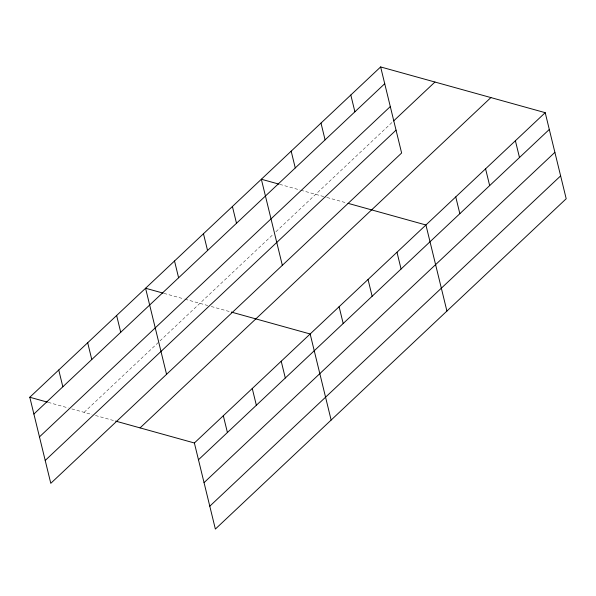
<?xml version="1.0" encoding="UTF-8"?>
<svg xmlns="http://www.w3.org/2000/svg" width="596" height="596" viewBox="0 0 596 596"><rect width="100%" height="100%" fill="white"/><g stroke="black" fill="none" stroke-linecap="round" stroke-linejoin="round"><path stroke-width="0.45" stroke-dasharray="2.98 2.23" d="M84.111 412.343L273.259 234.265M275.948 231.725L392.928 121.591M279.748 184.358L299.892 189.953M300.771 190.198L326.154 197.254M327.033 197.492L346.269 202.841M163.975 293.359L184.119 298.954M184.998 299.199L207.758 305.524M211.252 306.5L231.367 312.088M48.194 402.36L68.346 407.962M71.848 408.93L91.978 414.525M95.479 415.501L114.715 420.843"/><path stroke-width="0.89" d="M380.635 66.938L401.622 153.016L50.787 483.326L29.8 397.249L380.635 66.938L545.213 112.674L566.2 198.751L215.365 529.062L194.378 442.984L545.213 112.674M33.89 414.026L384.725 83.716M39.463 436.89L390.298 106.58M393.606 120.958L434.946 82.032M45.207 460.455L396.042 130.144M140.067 427.891L490.903 97.58M198.468 459.762L549.303 129.451M204.048 482.633L554.883 152.323M209.785 506.19L560.627 175.887M278.876 184.112L261.353 179.24L282.333 265.317M348.012 203.325L425.931 224.983L446.918 311.06M163.095 293.113L145.573 288.248L166.56 374.318M231.367 312.088L310.158 333.983L331.138 420.061M29.8 397.249L47.322 402.114M115.587 421.089L194.378 442.984M515.398 140.753L519.488 157.53M485.576 168.832L489.666 185.609M455.754 196.904L459.844 213.681M396.988 252.235L401.078 269.012M350.813 95.017L354.903 111.787M368.045 279.487L372.135 296.257M320.998 123.089L325.088 139.866M339.102 306.731L343.192 323.509M291.176 151.168L295.266 167.945M281.215 361.236L285.305 378.013M232.41 206.492L236.5 223.269M252.264 388.488L256.355 405.265M203.467 233.744L207.557 250.521M223.321 415.732L227.411 432.51M174.524 260.996L178.606 277.773M116.63 315.493L120.72 332.27M87.686 342.745L91.777 359.522M58.743 369.997L62.833 386.774"/></g></svg>
